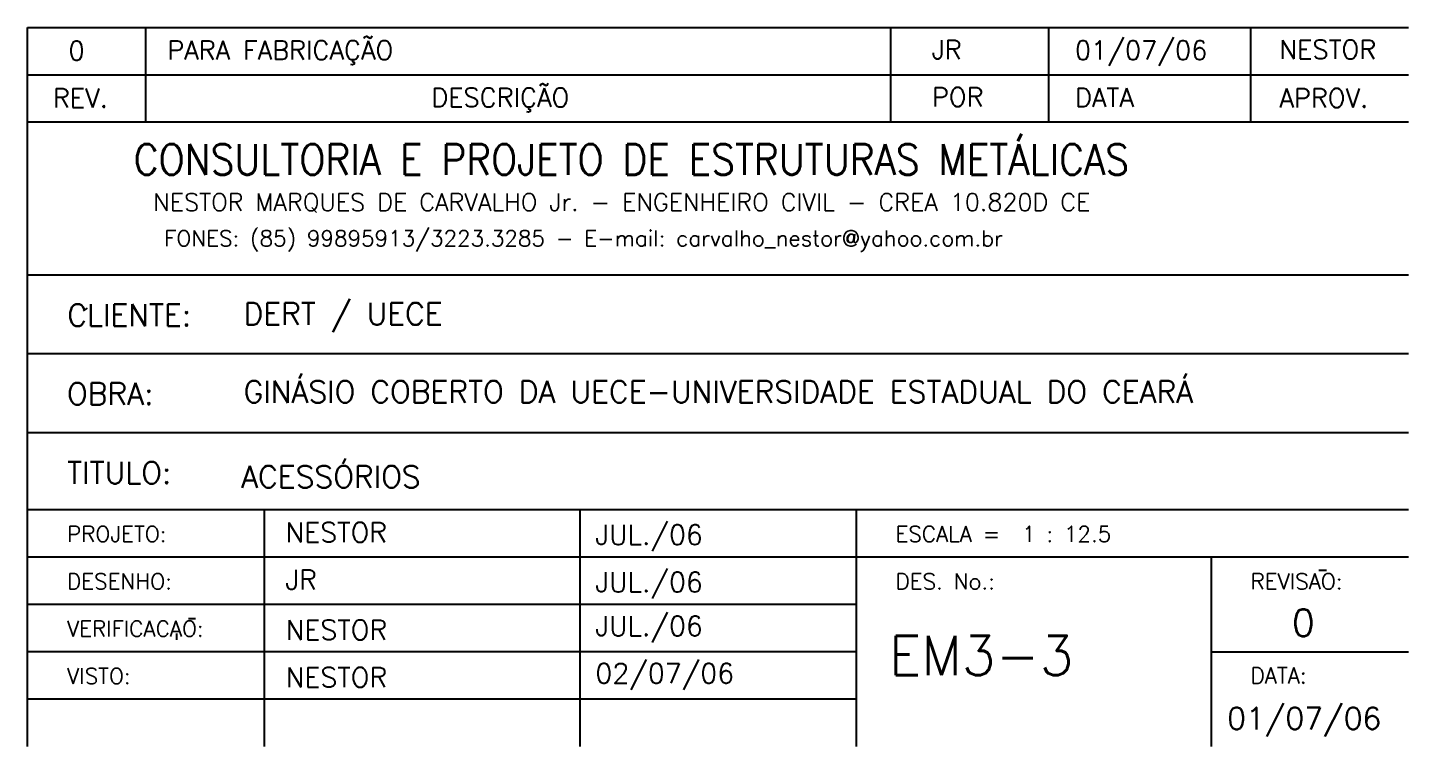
# Model space of a CAD drawing. Header units: millimetres. Extents: x -287396 to 401320, y -174247 to 142644.
# Drawn here: x -103059 to -100871, y 131367 to 132506 of the extents above; entities that cross this region are included whole.
import ezdxf
from ezdxf.enums import TextEntityAlignment as Align

# ---------------------------------------------------------------- set-up
doc = ezdxf.new("R2010")
doc.units = ezdxf.units.MM
doc.header["$LTSCALE"] = 2.5
doc.layers.add('FORMATO', color=7, linetype='Continuous')
doc.styles.add('ROMANS', font='romans', dxfattribs={"oblique": 15})
doc.styles.add('SIM', font='SIMPLEX.SHX')

# ---------------------------------------------------------------- blocks, each defined once
blk = doc.blocks.new('REV')
for p, q in [((0, 0), (0, 6)), ((0, 6), (175, 6)), ((15, 0), (15, 6)), ((109.37, 6), (109.37, 0)), ((129.37, 6), (129.37, 0)), ((155, 6), (155, 0))]:
    blk.add_line(p, q)
at = {"style": 'ROMANS'}
for tag, p in [('REV', (6.36, 1.45)), ('DESCRI', (17.56, 1.42)), ('POR', (110.7, 1.18)), ('DATA', (131.42, 1.13)), ('APROV', (160.61, 1.16))]:
    blk.add_attdef(tag, text='', height=2.11, dxfattribs=at).set_placement(p, align=Align.BOTTOM_LEFT)

msp = doc.modelspace()

# ---------------------------------------------------------------- linework, layer by layer
for p, q in [((-103058.638, 132431.133), (-100871.134, 132431.133)), ((-102871.138, 132356.511), (-102871.138, 132431.133)), ((-101691.537, 132431.133), (-101691.537, 132356.511)), ((-101441.537, 132431.133), (-101441.537, 132356.511)), ((-101121.139, 132431.133), (-101121.139, 132356.511)), ((-103058.638, 131912.602), (-103058.638, 131987.602)), ((-101183.639, 131517.442), (-100871.139, 131517.442))]:
    msp.add_line(p, q)
at = {"color": 7}
for p, q in [((-100871.134, 132356.489), (-103058.634, 132356.489)), ((-100871.134, 132114.178), (-103058.634, 132114.178)), ((-100871.134, 131989.178), (-103058.634, 131989.178)), ((-100871.134, 131864.178), (-103058.634, 131864.178)), ((-100871.139, 131742.442), (-103058.638, 131742.442)), ((-102683.638, 131742.442), (-102683.638, 131367.442)), ((-102183.639, 131742.442), (-102183.639, 131367.442)), ((-101746.139, 131742.442), (-101746.139, 131367.442)), ((-100871.139, 131667.442), (-103058.638, 131667.442)), ((-101183.639, 131667.442), (-101183.639, 131367.442)), ((-101012.967, 131646.76), (-101000.82, 131646.76)), ((-101746.139, 131592.442), (-103058.638, 131592.442)), ((-102803.625, 131570.143), (-102792.853, 131570.143)), ((-102822.775, 131546.218), (-102822.775, 131536.049)), ((-101746.139, 131517.442), (-103058.638, 131517.442)), ((-101746.139, 131442.442), (-103058.638, 131442.442))]:
    msp.add_line(p, q, dxfattribs=at)
at = {"color": 2}
msp.add_line((-102970.249, 132057.229), (-102963.737, 132061.878), dxfattribs=at)
at = {"layer": 'FORMATO', "color": 0}
msp.add_line((-103058.638, 131367.442), (-103058.638, 132506.133), dxfattribs=at)
at = {"layer": 'FORMATO', "color": 4}
msp.add_line((-103058.638, 131367.442), (-103058.638, 132506.133), dxfattribs=at)

# ---------------------------------------------------------------- block references
at = {"color": 0, "xscale": 12.49999874376226, "yscale": 12.49999874376226, "zscale": 12.49999874376922}
msp.add_blockref('REV', (-103058.638, 132431.133), dxfattribs=at)

# ---------------------------------------------------------------- texts
at = {"style": 'ROMANS'}
for s, height, p in [('0', 29.849, (-102993.916, 132484.558)), ('PARA FABRICAÇÃO', 29.84883, (-102837.575, 132485.325)), ('JR', 29.8488, (-101626.134, 132486.091)), ('01/07/06', 29.8488, (-101399.406, 132485.325)), ('NESTOR', 29.8488, (-101075.613, 132486.401)), ('DESCRIÇÃO', 29.8488, (-102419.25, 132410.325)), ('POR', 29.8488, (-101626.134, 132411.091)), ('DATA', 29.8488, (-101399.406, 132410.325)), ('REV.', 29.8488, (-103018.732, 132409.558)), ('APROV.', 29.8488, (-101075.613, 132409.558))]:
    msp.add_text(s, height=height, dxfattribs=at).set_placement(p, align=Align.TOP_LEFT)
at = {"color": 0, "lineweight": 30, "style": 'ROMANS', "width": 0.9}
msp.add_text('CONSULTORIA E PROJETO DE ESTRUTURAS METÁLICAS', height=48.61111, dxfattribs=at).set_placement((-102890.535, 132321.598), align=Align.TOP_LEFT)
at = {"color": 2}
for s, height, style, p in [('NESTOR MARQUES DE CARVALHO Jr. - ENGENHEIRO CIVIL - CREA 10.820D CE', 27.77777, 'ROMANS', (-102859.498, 132243.499)), ('FONES: (85) 99895913/3223.3285 - E-mail: carvalho_nestor@yahoo.com.br', 25, 'SIM', (-102842.159, 132184.844))]:
    msp.add_text(s, height=height, dxfattribs=dict(at, style=style)).set_placement(p, align=Align.TOP_LEFT)
at = {"color": 7, "style": 'SIM'}
for s, height, p in [('CLIENTE:', 34.7222, (-102995.844, 132033.345)), ('PROJETO:', 25, (-102996.138, 131691.369)), ('ESCALA =  1 : 12.5', 25, (-101683.639, 131691.369)), ('DESENHO:', 25, (-102996.138, 131616.369)), ('DES. No.:', 25, (-101683.639, 131616.369)), ('REVISAO:', 25, (-101121.139, 131616.369)), ('VERIFICACAO:', 25, (-102996.138, 131541.369)), ('VISTO:', 25, (-102996.138, 131466.369)), ('DATA:', 25, (-101121.139, 131467.169))]:
    msp.add_text(s, height=height, dxfattribs=at).set_placement(p)
at = {"color": 4, "style": 'ROMANS'}
for s, p in [('DERT / UECE', (-102716.453, 132035.383)), ('GINÁSIO COBERTO DA UECE-UNIVERSIDADE ESTADUAL DO CEARÁ', (-102716.448, 131911.96))]:
    msp.add_text(s, height=34.72222, dxfattribs=at).set_placement(p)
at = {"style": 'ROMANS'}
for s, height, p in [('OBRA:', 34.7222, (-102996.111, 131908.758)), ('TITULO:', 34.7222, (-102996.111, 131783.636)), ('NESTOR', 31.25, (-102649.943, 131690.805)), ('JUL./06', 31.25, (-102159.021, 131687.091)), ('JR', 31.25, (-102649.943, 131615.805)), ('JUL./06', 31.25, (-102159.021, 131612.091)), ('JUL./06', 31.25, (-102159.021, 131542.651)), ('NESTOR', 31.25, (-102649.771, 131536.329)), ('NESTOR', 31.25, (-102649.771, 131461.329)), ('02/07/06', 31.25, (-102159.021, 131467.651))]:
    msp.add_text(s, height=height, dxfattribs=at).set_placement(p)
at = {"color": 4, "style": 'ROMANS'}
msp.add_text('ACESSÓRIOS', height=34.7222, dxfattribs=at).set_placement((-102720.22, 131811.981), align=Align.TOP_LEFT)
at = {"color": 7, "style": 'SIM'}
for tag, height, p in [('0', 42.5, (-101055.728, 131529.233)), ('EM3-3', 62.5, (-101693.694, 131461.527)), ('01/07/06', 34.722, (-101158.119, 131384.002))]:
    msp.add_attdef(tag, text='', height=height, dxfattribs=at).set_placement(p, align=Align.BOTTOM_LEFT)

doc.saveas('drawing.dxf')
